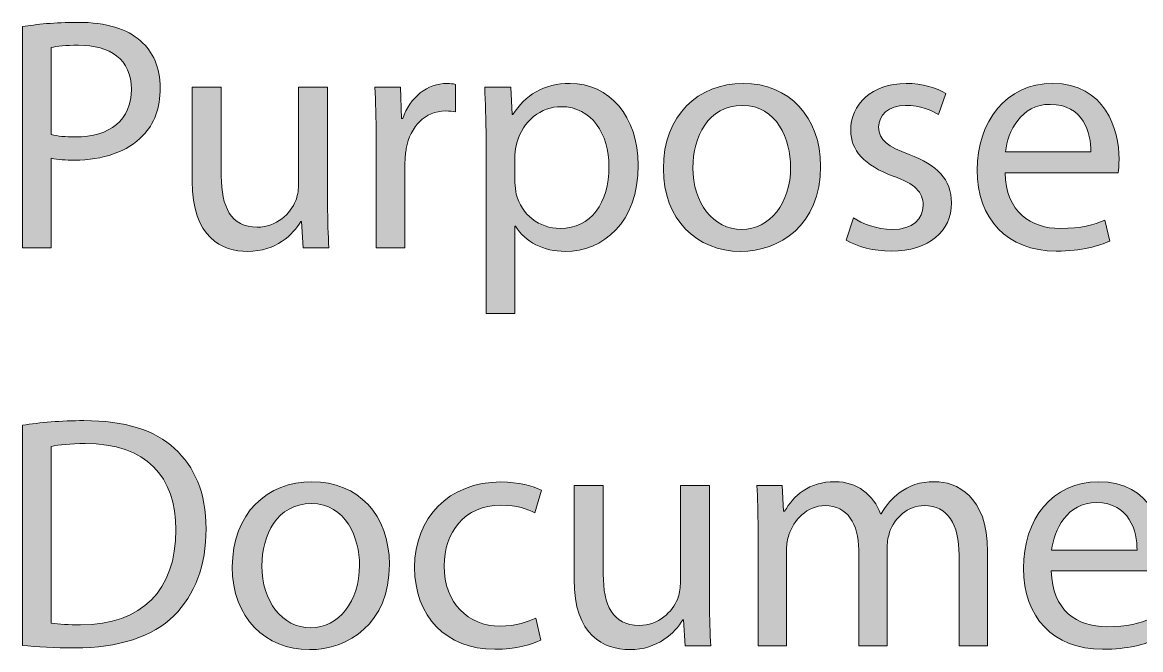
# Model space of a CAD drawing. Header units: inches. Extents: x 19 to 517, y 28 to 779.
# Drawn here: x 20.4 to 81, y 700.8 to 734.8 of the extents above; entities that cross this region are included whole.
import ezdxf

# ---------------------------------------------------------------- set-up
doc = ezdxf.new("R2010")
doc.units = ezdxf.units.IN
doc.header["$MEASUREMENT"] = 0
doc.layers.add('Layer 1', color=7, linetype='Continuous')

# ---------------------------------------------------------------- blocks, each defined once
blk = doc.blocks.new('block 791')
at = {"layer": 'Layer 1', "lineweight": 0}
blk.add_open_spline([(20.416, 734.592), (21.172, 734.718), (22.162, 734.826), (23.423, 734.826), (24.971, 734.826), (26.106, 734.466), (26.826, 733.817), (27.492, 733.241), (27.888, 732.359), (27.888, 731.279), (27.888, 730.18), (27.564, 729.316), (26.952, 728.686), (26.124, 727.804), (24.773, 727.354), (23.243, 727.354), (22.775, 727.354), (22.342, 727.372), (21.983, 727.461), (21.983, 727.461), (21.983, 722.6), (21.983, 722.6), (21.983, 722.6), (20.416, 722.6), (20.416, 722.6), (20.416, 722.6), (20.416, 734.592), (20.416, 734.592)], degree=3, knots=[0, 0, 0, 0, 1, 1, 1, 2, 2, 2, 3, 3, 3, 4, 4, 4, 5, 5, 5, 6, 6, 6, 7, 7, 7, 8, 8, 8, 9, 9, 9, 9], dxfattribs=at)
blk = doc.blocks.new('block 792')
at = {"layer": 'Layer 1', "lineweight": 0}
blk.add_open_spline([(21.983, 728.74), (22.324, 728.65), (22.756, 728.614), (23.279, 728.614), (25.17, 728.614), (26.322, 729.532), (26.322, 731.207), (26.322, 732.809), (25.187, 733.583), (23.459, 733.583), (22.775, 733.583), (22.253, 733.529), (21.983, 733.458), (21.983, 733.458), (21.983, 728.74), (21.983, 728.74)], degree=3, knots=[0, 0, 0, 0, 1, 1, 1, 2, 2, 2, 3, 3, 3, 4, 4, 4, 5, 5, 5, 5], dxfattribs=at)
blk = doc.blocks.new('block 793')
at = {"layer": 'Layer 1', "true_color": 0x231f20}
h = blk.add_hatch(color=250, dxfattribs=at)
h.dxf.hatch_style = 2
edge = h.paths.add_edge_path()
edge.add_spline(control_points=[(20.416, 734.592), (21.172, 734.718), (22.162, 734.826), (23.423, 734.826), (24.971, 734.826), (26.106, 734.466), (26.826, 733.817), (27.492, 733.241), (27.888, 732.359), (27.888, 731.279), (27.888, 730.18), (27.564, 729.316), (26.952, 728.686), (26.124, 727.804), (24.773, 727.354), (23.243, 727.354), (22.775, 727.354), (22.342, 727.372), (21.983, 727.461), (21.983, 727.461), (21.983, 722.6), (21.983, 722.6), (21.983, 722.6), (20.416, 722.6), (20.416, 722.6), (20.416, 722.6), (20.416, 734.592), (20.416, 734.592)], knot_values=[0, 0, 0, 0, 1, 1, 1, 2, 2, 2, 3, 3, 3, 4, 4, 4, 5, 5, 5, 6, 6, 6, 7, 7, 7, 8, 8, 8, 9, 9, 9, 9], degree=3, periodic=1)
edge = h.paths.add_edge_path()
edge.add_spline(control_points=[(21.983, 728.74), (22.324, 728.65), (22.756, 728.614), (23.279, 728.614), (25.17, 728.614), (26.322, 729.532), (26.322, 731.207), (26.322, 732.809), (25.187, 733.583), (23.459, 733.583), (22.775, 733.583), (22.253, 733.529), (21.983, 733.458), (21.983, 733.458), (21.983, 728.74), (21.983, 728.74)], knot_values=[0, 0, 0, 0, 1, 1, 1, 2, 2, 2, 3, 3, 3, 4, 4, 4, 5, 5, 5, 5], degree=3, periodic=1)
at = {"layer": 'Layer 1', "lineweight": 0}
for points, knots in [([(20.416, 734.592), (21.172, 734.718), (22.162, 734.826), (23.423, 734.826), (24.971, 734.826), (26.106, 734.466), (26.826, 733.817), (27.492, 733.241), (27.888, 732.359), (27.888, 731.279), (27.888, 730.18), (27.564, 729.316), (26.952, 728.686), (26.124, 727.804), (24.773, 727.354), (23.243, 727.354), (22.775, 727.354), (22.342, 727.372), (21.983, 727.461), (21.983, 727.461), (21.983, 722.6), (21.983, 722.6), (21.983, 722.6), (20.416, 722.6), (20.416, 722.6), (20.416, 722.6), (20.416, 734.592), (20.416, 734.592)], [0, 0, 0, 0, 1, 1, 1, 2, 2, 2, 3, 3, 3, 4, 4, 4, 5, 5, 5, 6, 6, 6, 7, 7, 7, 8, 8, 8, 9, 9, 9, 9]), ([(21.983, 728.74), (22.324, 728.65), (22.756, 728.614), (23.279, 728.614), (25.17, 728.614), (26.322, 729.532), (26.322, 731.207), (26.322, 732.809), (25.187, 733.583), (23.459, 733.583), (22.775, 733.583), (22.253, 733.529), (21.983, 733.458), (21.983, 733.458), (21.983, 728.74), (21.983, 728.74)], [0, 0, 0, 0, 1, 1, 1, 2, 2, 2, 3, 3, 3, 4, 4, 4, 5, 5, 5, 5])]:
    blk.add_open_spline(points, degree=3, knots=knots, dxfattribs=at)
blk = doc.blocks.new('block 794')
at = {"layer": 'Layer 1', "lineweight": 0}
blk.add_open_spline([(36.96, 724.977), (36.96, 724.077), (36.978, 723.284), (37.032, 722.6), (37.032, 722.6), (35.628, 722.6), (35.628, 722.6), (35.628, 722.6), (35.538, 724.022), (35.538, 724.022), (35.538, 724.022), (35.502, 724.022), (35.502, 724.022), (35.088, 723.32), (34.17, 722.402), (32.621, 722.402), (31.253, 722.402), (29.614, 723.158), (29.614, 726.219), (29.614, 726.219), (29.614, 731.315), (29.614, 731.315), (29.614, 731.315), (31.198, 731.315), (31.198, 731.315), (31.198, 731.315), (31.198, 726.489), (31.198, 726.489), (31.198, 724.833), (31.703, 723.716), (33.143, 723.716), (34.205, 723.716), (34.943, 724.455), (35.232, 725.157), (35.322, 725.391), (35.376, 725.679), (35.376, 725.967), (35.376, 725.967), (35.376, 731.315), (35.376, 731.315), (35.376, 731.315), (36.96, 731.315), (36.96, 731.315), (36.96, 731.315), (36.96, 724.977), (36.96, 724.977)], degree=3, knots=[0, 0, 0, 0, 1, 1, 1, 2, 2, 2, 3, 3, 3, 4, 4, 4, 5, 5, 5, 6, 6, 6, 7, 7, 7, 8, 8, 8, 9, 9, 9, 10, 10, 10, 11, 11, 11, 12, 12, 12, 13, 13, 13, 14, 14, 14, 15, 15, 15, 15], dxfattribs=at)
blk = doc.blocks.new('block 795')
at = {"layer": 'Layer 1', "true_color": 0x231f20}
h = blk.add_hatch(color=250, dxfattribs=at)
h.dxf.hatch_style = 2
edge = h.paths.add_edge_path()
edge.add_spline(control_points=[(36.96, 724.977), (36.96, 724.077), (36.978, 723.284), (37.032, 722.6), (37.032, 722.6), (35.628, 722.6), (35.628, 722.6), (35.628, 722.6), (35.538, 724.022), (35.538, 724.022), (35.538, 724.022), (35.502, 724.022), (35.502, 724.022), (35.088, 723.32), (34.17, 722.402), (32.621, 722.402), (31.253, 722.402), (29.614, 723.158), (29.614, 726.219), (29.614, 726.219), (29.614, 731.315), (29.614, 731.315), (29.614, 731.315), (31.198, 731.315), (31.198, 731.315), (31.198, 731.315), (31.198, 726.489), (31.198, 726.489), (31.198, 724.833), (31.703, 723.716), (33.143, 723.716), (34.205, 723.716), (34.943, 724.455), (35.232, 725.157), (35.322, 725.391), (35.376, 725.679), (35.376, 725.967), (35.376, 725.967), (35.376, 731.315), (35.376, 731.315), (35.376, 731.315), (36.96, 731.315), (36.96, 731.315), (36.96, 731.315), (36.96, 724.977), (36.96, 724.977)], knot_values=[0, 0, 0, 0, 1, 1, 1, 2, 2, 2, 3, 3, 3, 4, 4, 4, 5, 5, 5, 6, 6, 6, 7, 7, 7, 8, 8, 8, 9, 9, 9, 10, 10, 10, 11, 11, 11, 12, 12, 12, 13, 13, 13, 14, 14, 14, 15, 15, 15, 15], degree=3, periodic=1)
at = {"layer": 'Layer 1', "lineweight": 0}
blk.add_open_spline([(36.96, 724.977), (36.96, 724.077), (36.978, 723.284), (37.032, 722.6), (37.032, 722.6), (35.628, 722.6), (35.628, 722.6), (35.628, 722.6), (35.538, 724.022), (35.538, 724.022), (35.538, 724.022), (35.502, 724.022), (35.502, 724.022), (35.088, 723.32), (34.17, 722.402), (32.621, 722.402), (31.253, 722.402), (29.614, 723.158), (29.614, 726.219), (29.614, 726.219), (29.614, 731.315), (29.614, 731.315), (29.614, 731.315), (31.198, 731.315), (31.198, 731.315), (31.198, 731.315), (31.198, 726.489), (31.198, 726.489), (31.198, 724.833), (31.703, 723.716), (33.143, 723.716), (34.205, 723.716), (34.943, 724.455), (35.232, 725.157), (35.322, 725.391), (35.376, 725.679), (35.376, 725.967), (35.376, 725.967), (35.376, 731.315), (35.376, 731.315), (35.376, 731.315), (36.96, 731.315), (36.96, 731.315), (36.96, 731.315), (36.96, 724.977), (36.96, 724.977)], degree=3, knots=[0, 0, 0, 0, 1, 1, 1, 2, 2, 2, 3, 3, 3, 4, 4, 4, 5, 5, 5, 6, 6, 6, 7, 7, 7, 8, 8, 8, 9, 9, 9, 10, 10, 10, 11, 11, 11, 12, 12, 12, 13, 13, 13, 14, 14, 14, 15, 15, 15, 15], dxfattribs=at)
blk = doc.blocks.new('block 796')
at = {"layer": 'Layer 1', "lineweight": 0}
blk.add_open_spline([(39.586, 728.596), (39.586, 729.622), (39.568, 730.504), (39.514, 731.315), (39.514, 731.315), (40.901, 731.315), (40.901, 731.315), (40.901, 731.315), (40.954, 729.604), (40.954, 729.604), (40.954, 729.604), (41.027, 729.604), (41.027, 729.604), (41.423, 730.774), (42.377, 731.513), (43.439, 731.513), (43.619, 731.513), (43.745, 731.495), (43.889, 731.458), (43.889, 731.458), (43.889, 729.964), (43.889, 729.964), (43.727, 730), (43.565, 730.018), (43.349, 730.018), (42.233, 730.018), (41.441, 729.172), (41.224, 727.984), (41.189, 727.768), (41.152, 727.516), (41.152, 727.246), (41.152, 727.246), (41.152, 722.6), (41.152, 722.6), (41.152, 722.6), (39.586, 722.6), (39.586, 722.6), (39.586, 722.6), (39.586, 728.596), (39.586, 728.596)], degree=3, knots=[0, 0, 0, 0, 1, 1, 1, 2, 2, 2, 3, 3, 3, 4, 4, 4, 5, 5, 5, 6, 6, 6, 7, 7, 7, 8, 8, 8, 9, 9, 9, 10, 10, 10, 11, 11, 11, 12, 12, 12, 13, 13, 13, 13], dxfattribs=at)
blk = doc.blocks.new('block 797')
at = {"layer": 'Layer 1', "true_color": 0x231f20}
h = blk.add_hatch(color=250, dxfattribs=at)
h.dxf.hatch_style = 2
edge = h.paths.add_edge_path()
edge.add_spline(control_points=[(39.586, 728.596), (39.586, 729.622), (39.568, 730.504), (39.514, 731.315), (39.514, 731.315), (40.901, 731.315), (40.901, 731.315), (40.901, 731.315), (40.954, 729.604), (40.954, 729.604), (40.954, 729.604), (41.027, 729.604), (41.027, 729.604), (41.423, 730.774), (42.377, 731.513), (43.439, 731.513), (43.619, 731.513), (43.745, 731.495), (43.889, 731.458), (43.889, 731.458), (43.889, 729.964), (43.889, 729.964), (43.727, 730), (43.565, 730.018), (43.349, 730.018), (42.233, 730.018), (41.441, 729.172), (41.224, 727.984), (41.189, 727.768), (41.152, 727.516), (41.152, 727.246), (41.152, 727.246), (41.152, 722.6), (41.152, 722.6), (41.152, 722.6), (39.586, 722.6), (39.586, 722.6), (39.586, 722.6), (39.586, 728.596), (39.586, 728.596)], knot_values=[0, 0, 0, 0, 1, 1, 1, 2, 2, 2, 3, 3, 3, 4, 4, 4, 5, 5, 5, 6, 6, 6, 7, 7, 7, 8, 8, 8, 9, 9, 9, 10, 10, 10, 11, 11, 11, 12, 12, 12, 13, 13, 13, 13], degree=3, periodic=1)
at = {"layer": 'Layer 1', "lineweight": 0}
blk.add_open_spline([(39.586, 728.596), (39.586, 729.622), (39.568, 730.504), (39.514, 731.315), (39.514, 731.315), (40.901, 731.315), (40.901, 731.315), (40.901, 731.315), (40.954, 729.604), (40.954, 729.604), (40.954, 729.604), (41.027, 729.604), (41.027, 729.604), (41.423, 730.774), (42.377, 731.513), (43.439, 731.513), (43.619, 731.513), (43.745, 731.495), (43.889, 731.458), (43.889, 731.458), (43.889, 729.964), (43.889, 729.964), (43.727, 730), (43.565, 730.018), (43.349, 730.018), (42.233, 730.018), (41.441, 729.172), (41.224, 727.984), (41.189, 727.768), (41.152, 727.516), (41.152, 727.246), (41.152, 727.246), (41.152, 722.6), (41.152, 722.6), (41.152, 722.6), (39.586, 722.6), (39.586, 722.6), (39.586, 722.6), (39.586, 728.596), (39.586, 728.596)], degree=3, knots=[0, 0, 0, 0, 1, 1, 1, 2, 2, 2, 3, 3, 3, 4, 4, 4, 5, 5, 5, 6, 6, 6, 7, 7, 7, 8, 8, 8, 9, 9, 9, 10, 10, 10, 11, 11, 11, 12, 12, 12, 13, 13, 13, 13], dxfattribs=at)
blk = doc.blocks.new('block 798')
at = {"layer": 'Layer 1', "lineweight": 0}
blk.add_open_spline([(45.544, 728.47), (45.544, 729.586), (45.507, 730.486), (45.471, 731.315), (45.471, 731.315), (46.894, 731.315), (46.894, 731.315), (46.894, 731.315), (46.966, 729.82), (46.966, 729.82), (46.966, 729.82), (47.002, 729.82), (47.002, 729.82), (47.65, 730.882), (48.676, 731.513), (50.099, 731.513), (52.206, 731.513), (53.79, 729.73), (53.79, 727.083), (53.79, 723.951), (51.881, 722.402), (49.829, 722.402), (48.676, 722.402), (47.668, 722.906), (47.146, 723.77), (47.146, 723.77), (47.11, 723.77), (47.11, 723.77), (47.11, 723.77), (47.11, 719.035), (47.11, 719.035), (47.11, 719.035), (45.544, 719.035), (45.544, 719.035), (45.544, 719.035), (45.544, 728.47), (45.544, 728.47)], degree=3, knots=[0, 0, 0, 0, 1, 1, 1, 2, 2, 2, 3, 3, 3, 4, 4, 4, 5, 5, 5, 6, 6, 6, 7, 7, 7, 8, 8, 8, 9, 9, 9, 10, 10, 10, 11, 11, 11, 12, 12, 12, 12], dxfattribs=at)
blk = doc.blocks.new('block 799')
at = {"layer": 'Layer 1', "lineweight": 0}
blk.add_open_spline([(47.11, 726.147), (47.11, 725.913), (47.146, 725.697), (47.182, 725.499), (47.47, 724.401), (48.424, 723.645), (49.559, 723.645), (51.233, 723.645), (52.206, 725.013), (52.206, 727.011), (52.206, 728.758), (51.287, 730.252), (49.613, 730.252), (48.532, 730.252), (47.524, 729.478), (47.218, 728.29), (47.164, 728.092), (47.11, 727.858), (47.11, 727.642), (47.11, 727.642), (47.11, 726.147), (47.11, 726.147)], degree=3, knots=[0, 0, 0, 0, 1, 1, 1, 2, 2, 2, 3, 3, 3, 4, 4, 4, 5, 5, 5, 6, 6, 6, 7, 7, 7, 7], dxfattribs=at)
blk = doc.blocks.new('block 800')
at = {"layer": 'Layer 1', "true_color": 0x231f20}
h = blk.add_hatch(color=250, dxfattribs=at)
h.dxf.hatch_style = 2
edge = h.paths.add_edge_path()
edge.add_spline(control_points=[(45.544, 728.47), (45.544, 729.586), (45.507, 730.486), (45.471, 731.315), (45.471, 731.315), (46.894, 731.315), (46.894, 731.315), (46.894, 731.315), (46.966, 729.82), (46.966, 729.82), (46.966, 729.82), (47.002, 729.82), (47.002, 729.82), (47.65, 730.882), (48.676, 731.513), (50.099, 731.513), (52.206, 731.513), (53.79, 729.73), (53.79, 727.083), (53.79, 723.951), (51.881, 722.402), (49.829, 722.402), (48.676, 722.402), (47.668, 722.906), (47.146, 723.77), (47.146, 723.77), (47.11, 723.77), (47.11, 723.77), (47.11, 723.77), (47.11, 719.035), (47.11, 719.035), (47.11, 719.035), (45.544, 719.035), (45.544, 719.035), (45.544, 719.035), (45.544, 728.47), (45.544, 728.47)], knot_values=[0, 0, 0, 0, 1, 1, 1, 2, 2, 2, 3, 3, 3, 4, 4, 4, 5, 5, 5, 6, 6, 6, 7, 7, 7, 8, 8, 8, 9, 9, 9, 10, 10, 10, 11, 11, 11, 12, 12, 12, 12], degree=3, periodic=1)
edge = h.paths.add_edge_path()
edge.add_spline(control_points=[(47.11, 726.147), (47.11, 725.913), (47.146, 725.697), (47.182, 725.499), (47.47, 724.401), (48.424, 723.645), (49.559, 723.645), (51.233, 723.645), (52.206, 725.013), (52.206, 727.011), (52.206, 728.758), (51.287, 730.252), (49.613, 730.252), (48.532, 730.252), (47.524, 729.478), (47.218, 728.29), (47.164, 728.092), (47.11, 727.858), (47.11, 727.642), (47.11, 727.642), (47.11, 726.147), (47.11, 726.147)], knot_values=[0, 0, 0, 0, 1, 1, 1, 2, 2, 2, 3, 3, 3, 4, 4, 4, 5, 5, 5, 6, 6, 6, 7, 7, 7, 7], degree=3, periodic=1)
at = {"layer": 'Layer 1', "lineweight": 0}
for points, knots in [([(45.544, 728.47), (45.544, 729.586), (45.507, 730.486), (45.471, 731.315), (45.471, 731.315), (46.894, 731.315), (46.894, 731.315), (46.894, 731.315), (46.966, 729.82), (46.966, 729.82), (46.966, 729.82), (47.002, 729.82), (47.002, 729.82), (47.65, 730.882), (48.676, 731.513), (50.099, 731.513), (52.206, 731.513), (53.79, 729.73), (53.79, 727.083), (53.79, 723.951), (51.881, 722.402), (49.829, 722.402), (48.676, 722.402), (47.668, 722.906), (47.146, 723.77), (47.146, 723.77), (47.11, 723.77), (47.11, 723.77), (47.11, 723.77), (47.11, 719.035), (47.11, 719.035), (47.11, 719.035), (45.544, 719.035), (45.544, 719.035), (45.544, 719.035), (45.544, 728.47), (45.544, 728.47)], [0, 0, 0, 0, 1, 1, 1, 2, 2, 2, 3, 3, 3, 4, 4, 4, 5, 5, 5, 6, 6, 6, 7, 7, 7, 8, 8, 8, 9, 9, 9, 10, 10, 10, 11, 11, 11, 12, 12, 12, 12]), ([(47.11, 726.147), (47.11, 725.913), (47.146, 725.697), (47.182, 725.499), (47.47, 724.401), (48.424, 723.645), (49.559, 723.645), (51.233, 723.645), (52.206, 725.013), (52.206, 727.011), (52.206, 728.758), (51.287, 730.252), (49.613, 730.252), (48.532, 730.252), (47.524, 729.478), (47.218, 728.29), (47.164, 728.092), (47.11, 727.858), (47.11, 727.642), (47.11, 727.642), (47.11, 726.147), (47.11, 726.147)], [0, 0, 0, 0, 1, 1, 1, 2, 2, 2, 3, 3, 3, 4, 4, 4, 5, 5, 5, 6, 6, 6, 7, 7, 7, 7])]:
    blk.add_open_spline(points, degree=3, knots=knots, dxfattribs=at)
blk = doc.blocks.new('block 801')
at = {"layer": 'Layer 1', "lineweight": 0}
blk.add_open_spline([(63.672, 727.029), (63.672, 723.807), (61.439, 722.402), (59.332, 722.402), (56.974, 722.402), (55.155, 724.13), (55.155, 726.885), (55.155, 729.802), (57.064, 731.513), (59.476, 731.513), (61.979, 731.513), (63.672, 729.694), (63.672, 727.029)], degree=3, knots=[0, 0, 0, 0, 1, 1, 1, 2, 2, 2, 3, 3, 3, 4, 4, 4, 4], dxfattribs=at)
blk = doc.blocks.new('block 802')
at = {"layer": 'Layer 1', "lineweight": 0}
blk.add_open_spline([(56.757, 726.939), (56.757, 725.031), (57.856, 723.59), (59.404, 723.59), (60.917, 723.59), (62.051, 725.013), (62.051, 726.976), (62.051, 728.452), (61.313, 730.324), (59.44, 730.324), (57.568, 730.324), (56.757, 728.596), (56.757, 726.939)], degree=3, knots=[0, 0, 0, 0, 1, 1, 1, 2, 2, 2, 3, 3, 3, 4, 4, 4, 4], dxfattribs=at)
blk = doc.blocks.new('block 803')
at = {"layer": 'Layer 1', "true_color": 0x231f20}
h = blk.add_hatch(color=250, dxfattribs=at)
h.dxf.hatch_style = 2
edge = h.paths.add_edge_path()
edge.add_spline(control_points=[(63.672, 727.029), (63.672, 723.807), (61.439, 722.402), (59.332, 722.402), (56.974, 722.402), (55.155, 724.13), (55.155, 726.885), (55.155, 729.802), (57.064, 731.513), (59.476, 731.513), (61.979, 731.513), (63.672, 729.694), (63.672, 727.029)], knot_values=[0, 0, 0, 0, 1, 1, 1, 2, 2, 2, 3, 3, 3, 4, 4, 4, 4], degree=3, periodic=1)
edge = h.paths.add_edge_path()
edge.add_spline(control_points=[(56.757, 726.939), (56.757, 725.031), (57.856, 723.59), (59.404, 723.59), (60.917, 723.59), (62.051, 725.013), (62.051, 726.976), (62.051, 728.452), (61.313, 730.324), (59.44, 730.324), (57.568, 730.324), (56.757, 728.596), (56.757, 726.939)], knot_values=[0, 0, 0, 0, 1, 1, 1, 2, 2, 2, 3, 3, 3, 4, 4, 4, 4], degree=3, periodic=1)
at = {"layer": 'Layer 1', "lineweight": 0}
for points in [[(63.672, 727.029), (63.672, 723.807), (61.439, 722.402), (59.332, 722.402), (56.974, 722.402), (55.155, 724.13), (55.155, 726.885), (55.155, 729.802), (57.064, 731.513), (59.476, 731.513), (61.979, 731.513), (63.672, 729.694), (63.672, 727.029)], [(56.757, 726.939), (56.757, 725.031), (57.856, 723.59), (59.404, 723.59), (60.917, 723.59), (62.051, 725.013), (62.051, 726.976), (62.051, 728.452), (61.313, 730.324), (59.44, 730.324), (57.568, 730.324), (56.757, 728.596), (56.757, 726.939)]]:
    blk.add_open_spline(points, degree=3, knots=[0, 0, 0, 0, 1, 1, 1, 2, 2, 2, 3, 3, 3, 4, 4, 4, 4], dxfattribs=at)
blk = doc.blocks.new('block 804')
at = {"layer": 'Layer 1', "lineweight": 0}
blk.add_open_spline([(65.451, 724.221), (65.919, 723.915), (66.747, 723.59), (67.54, 723.59), (68.692, 723.59), (69.232, 724.166), (69.232, 724.887), (69.232, 725.643), (68.782, 726.057), (67.611, 726.489), (66.045, 727.047), (65.307, 727.912), (65.307, 728.956), (65.307, 730.36), (66.441, 731.513), (68.314, 731.513), (69.196, 731.513), (69.97, 731.261), (70.457, 730.973), (70.457, 730.973), (70.06, 729.82), (70.06, 729.82), (69.718, 730.036), (69.088, 730.324), (68.278, 730.324), (67.341, 730.324), (66.819, 729.784), (66.819, 729.136), (66.819, 728.416), (67.341, 728.092), (68.476, 727.66), (69.988, 727.083), (70.762, 726.327), (70.762, 725.031), (70.762, 723.5), (69.574, 722.42), (67.504, 722.42), (66.549, 722.42), (65.667, 722.654), (65.055, 723.014), (65.055, 723.014), (65.451, 724.221), (65.451, 724.221)], degree=3, knots=[0, 0, 0, 0, 1, 1, 1, 2, 2, 2, 3, 3, 3, 4, 4, 4, 5, 5, 5, 6, 6, 6, 7, 7, 7, 8, 8, 8, 9, 9, 9, 10, 10, 10, 11, 11, 11, 12, 12, 12, 13, 13, 13, 14, 14, 14, 14], dxfattribs=at)
blk = doc.blocks.new('block 805')
at = {"layer": 'Layer 1', "true_color": 0x231f20}
h = blk.add_hatch(color=250, dxfattribs=at)
h.dxf.hatch_style = 2
edge = h.paths.add_edge_path()
edge.add_spline(control_points=[(65.451, 724.221), (65.919, 723.915), (66.747, 723.59), (67.54, 723.59), (68.692, 723.59), (69.232, 724.166), (69.232, 724.887), (69.232, 725.643), (68.782, 726.057), (67.611, 726.489), (66.045, 727.047), (65.307, 727.912), (65.307, 728.956), (65.307, 730.36), (66.441, 731.513), (68.314, 731.513), (69.196, 731.513), (69.97, 731.261), (70.457, 730.973), (70.457, 730.973), (70.06, 729.82), (70.06, 729.82), (69.718, 730.036), (69.088, 730.324), (68.278, 730.324), (67.341, 730.324), (66.819, 729.784), (66.819, 729.136), (66.819, 728.416), (67.341, 728.092), (68.476, 727.66), (69.988, 727.083), (70.762, 726.327), (70.762, 725.031), (70.762, 723.5), (69.574, 722.42), (67.504, 722.42), (66.549, 722.42), (65.667, 722.654), (65.055, 723.014), (65.055, 723.014), (65.451, 724.221), (65.451, 724.221)], knot_values=[0, 0, 0, 0, 1, 1, 1, 2, 2, 2, 3, 3, 3, 4, 4, 4, 5, 5, 5, 6, 6, 6, 7, 7, 7, 8, 8, 8, 9, 9, 9, 10, 10, 10, 11, 11, 11, 12, 12, 12, 13, 13, 13, 14, 14, 14, 14], degree=3, periodic=1)
at = {"layer": 'Layer 1', "lineweight": 0}
blk.add_open_spline([(65.451, 724.221), (65.919, 723.915), (66.747, 723.59), (67.54, 723.59), (68.692, 723.59), (69.232, 724.166), (69.232, 724.887), (69.232, 725.643), (68.782, 726.057), (67.611, 726.489), (66.045, 727.047), (65.307, 727.912), (65.307, 728.956), (65.307, 730.36), (66.441, 731.513), (68.314, 731.513), (69.196, 731.513), (69.97, 731.261), (70.457, 730.973), (70.457, 730.973), (70.06, 729.82), (70.06, 729.82), (69.718, 730.036), (69.088, 730.324), (68.278, 730.324), (67.341, 730.324), (66.819, 729.784), (66.819, 729.136), (66.819, 728.416), (67.341, 728.092), (68.476, 727.66), (69.988, 727.083), (70.762, 726.327), (70.762, 725.031), (70.762, 723.5), (69.574, 722.42), (67.504, 722.42), (66.549, 722.42), (65.667, 722.654), (65.055, 723.014), (65.055, 723.014), (65.451, 724.221), (65.451, 724.221)], degree=3, knots=[0, 0, 0, 0, 1, 1, 1, 2, 2, 2, 3, 3, 3, 4, 4, 4, 5, 5, 5, 6, 6, 6, 7, 7, 7, 8, 8, 8, 9, 9, 9, 10, 10, 10, 11, 11, 11, 12, 12, 12, 13, 13, 13, 14, 14, 14, 14], dxfattribs=at)
blk = doc.blocks.new('block 806')
at = {"layer": 'Layer 1', "lineweight": 0}
blk.add_open_spline([(73.677, 726.669), (73.714, 724.527), (75.082, 723.645), (76.666, 723.645), (77.8, 723.645), (78.485, 723.842), (79.079, 724.095), (79.079, 724.095), (79.349, 722.96), (79.349, 722.96), (78.791, 722.708), (77.837, 722.42), (76.45, 722.42), (73.767, 722.42), (72.165, 724.185), (72.165, 726.813), (72.165, 729.442), (73.714, 731.513), (76.252, 731.513), (79.097, 731.513), (79.853, 729.01), (79.853, 727.408), (79.853, 727.083), (79.817, 726.832), (79.799, 726.669), (79.799, 726.669), (73.677, 726.669), (73.677, 726.669)], degree=3, knots=[0, 0, 0, 0, 1, 1, 1, 2, 2, 2, 3, 3, 3, 4, 4, 4, 5, 5, 5, 6, 6, 6, 7, 7, 7, 8, 8, 8, 9, 9, 9, 9], dxfattribs=at)
blk = doc.blocks.new('block 807')
at = {"layer": 'Layer 1', "lineweight": 0}
blk.add_open_spline([(78.323, 727.804), (78.34, 728.812), (77.908, 730.378), (76.126, 730.378), (74.524, 730.378), (73.821, 728.902), (73.695, 727.804), (73.695, 727.804), (78.323, 727.804), (78.323, 727.804)], degree=3, knots=[0, 0, 0, 0, 1, 1, 1, 2, 2, 2, 3, 3, 3, 3], dxfattribs=at)
blk = doc.blocks.new('block 808')
at = {"layer": 'Layer 1', "true_color": 0x231f20}
h = blk.add_hatch(color=250, dxfattribs=at)
h.dxf.hatch_style = 2
edge = h.paths.add_edge_path()
edge.add_spline(control_points=[(73.677, 726.669), (73.714, 724.527), (75.082, 723.645), (76.666, 723.645), (77.8, 723.645), (78.485, 723.842), (79.079, 724.095), (79.079, 724.095), (79.349, 722.96), (79.349, 722.96), (78.791, 722.708), (77.837, 722.42), (76.45, 722.42), (73.767, 722.42), (72.165, 724.185), (72.165, 726.813), (72.165, 729.442), (73.714, 731.513), (76.252, 731.513), (79.097, 731.513), (79.853, 729.01), (79.853, 727.408), (79.853, 727.083), (79.817, 726.832), (79.799, 726.669), (79.799, 726.669), (73.677, 726.669), (73.677, 726.669)], knot_values=[0, 0, 0, 0, 1, 1, 1, 2, 2, 2, 3, 3, 3, 4, 4, 4, 5, 5, 5, 6, 6, 6, 7, 7, 7, 8, 8, 8, 9, 9, 9, 9], degree=3, periodic=1)
edge = h.paths.add_edge_path()
edge.add_spline(control_points=[(78.323, 727.804), (78.34, 728.812), (77.908, 730.378), (76.126, 730.378), (74.524, 730.378), (73.821, 728.902), (73.695, 727.804), (73.695, 727.804), (78.323, 727.804), (78.323, 727.804)], knot_values=[0, 0, 0, 0, 1, 1, 1, 2, 2, 2, 3, 3, 3, 3], degree=3, periodic=1)
at = {"layer": 'Layer 1', "lineweight": 0}
for points, knots in [([(73.677, 726.669), (73.714, 724.527), (75.082, 723.645), (76.666, 723.645), (77.8, 723.645), (78.485, 723.842), (79.079, 724.095), (79.079, 724.095), (79.349, 722.96), (79.349, 722.96), (78.791, 722.708), (77.837, 722.42), (76.45, 722.42), (73.767, 722.42), (72.165, 724.185), (72.165, 726.813), (72.165, 729.442), (73.714, 731.513), (76.252, 731.513), (79.097, 731.513), (79.853, 729.01), (79.853, 727.408), (79.853, 727.083), (79.817, 726.832), (79.799, 726.669), (79.799, 726.669), (73.677, 726.669), (73.677, 726.669)], [0, 0, 0, 0, 1, 1, 1, 2, 2, 2, 3, 3, 3, 4, 4, 4, 5, 5, 5, 6, 6, 6, 7, 7, 7, 8, 8, 8, 9, 9, 9, 9]), ([(78.323, 727.804), (78.34, 728.812), (77.908, 730.378), (76.126, 730.378), (74.524, 730.378), (73.821, 728.902), (73.695, 727.804), (73.695, 727.804), (78.323, 727.804), (78.323, 727.804)], [0, 0, 0, 0, 1, 1, 1, 2, 2, 2, 3, 3, 3, 3])]:
    blk.add_open_spline(points, degree=3, knots=knots, dxfattribs=at)
blk = doc.blocks.new('block 880')
at = {"layer": 'Layer 1', "lineweight": 0}
blk.add_open_spline([(20.416, 712.974), (21.37, 713.118), (22.505, 713.226), (23.747, 713.226), (25.998, 713.226), (27.6, 712.704), (28.662, 711.713), (29.743, 710.723), (30.373, 709.318), (30.373, 707.356), (30.373, 705.375), (29.761, 703.755), (28.627, 702.639), (27.492, 701.504), (25.619, 700.892), (23.261, 700.892), (22.144, 700.892), (21.208, 700.946), (20.416, 701.036), (20.416, 701.036), (20.416, 712.974), (20.416, 712.974)], degree=3, knots=[0, 0, 0, 0, 1, 1, 1, 2, 2, 2, 3, 3, 3, 4, 4, 4, 5, 5, 5, 6, 6, 6, 7, 7, 7, 7], dxfattribs=at)
blk = doc.blocks.new('block 881')
at = {"layer": 'Layer 1', "lineweight": 0}
blk.add_open_spline([(21.983, 702.242), (22.379, 702.17), (22.955, 702.152), (23.567, 702.152), (26.916, 702.152), (28.735, 704.025), (28.735, 707.302), (28.753, 710.165), (27.132, 711.983), (23.819, 711.983), (23.008, 711.983), (22.397, 711.911), (21.983, 711.821), (21.983, 711.821), (21.983, 702.242), (21.983, 702.242)], degree=3, knots=[0, 0, 0, 0, 1, 1, 1, 2, 2, 2, 3, 3, 3, 4, 4, 4, 5, 5, 5, 5], dxfattribs=at)
blk = doc.blocks.new('block 882')
at = {"layer": 'Layer 1', "true_color": 0x231f20}
h = blk.add_hatch(color=250, dxfattribs=at)
h.dxf.hatch_style = 2
edge = h.paths.add_edge_path()
edge.add_spline(control_points=[(20.416, 712.974), (21.37, 713.118), (22.505, 713.226), (23.747, 713.226), (25.998, 713.226), (27.6, 712.704), (28.662, 711.713), (29.743, 710.723), (30.373, 709.318), (30.373, 707.356), (30.373, 705.375), (29.761, 703.755), (28.627, 702.639), (27.492, 701.504), (25.619, 700.892), (23.261, 700.892), (22.144, 700.892), (21.208, 700.946), (20.416, 701.036), (20.416, 701.036), (20.416, 712.974), (20.416, 712.974)], knot_values=[0, 0, 0, 0, 1, 1, 1, 2, 2, 2, 3, 3, 3, 4, 4, 4, 5, 5, 5, 6, 6, 6, 7, 7, 7, 7], degree=3, periodic=1)
edge = h.paths.add_edge_path()
edge.add_spline(control_points=[(21.983, 702.242), (22.379, 702.17), (22.955, 702.152), (23.567, 702.152), (26.916, 702.152), (28.735, 704.025), (28.735, 707.302), (28.753, 710.165), (27.132, 711.983), (23.819, 711.983), (23.008, 711.983), (22.397, 711.911), (21.983, 711.821), (21.983, 711.821), (21.983, 702.242), (21.983, 702.242)], knot_values=[0, 0, 0, 0, 1, 1, 1, 2, 2, 2, 3, 3, 3, 4, 4, 4, 5, 5, 5, 5], degree=3, periodic=1)
at = {"layer": 'Layer 1', "lineweight": 0}
for points, knots in [([(20.416, 712.974), (21.37, 713.118), (22.505, 713.226), (23.747, 713.226), (25.998, 713.226), (27.6, 712.704), (28.662, 711.713), (29.743, 710.723), (30.373, 709.318), (30.373, 707.356), (30.373, 705.375), (29.761, 703.755), (28.627, 702.639), (27.492, 701.504), (25.619, 700.892), (23.261, 700.892), (22.144, 700.892), (21.208, 700.946), (20.416, 701.036), (20.416, 701.036), (20.416, 712.974), (20.416, 712.974)], [0, 0, 0, 0, 1, 1, 1, 2, 2, 2, 3, 3, 3, 4, 4, 4, 5, 5, 5, 6, 6, 6, 7, 7, 7, 7]), ([(21.983, 702.242), (22.379, 702.17), (22.955, 702.152), (23.567, 702.152), (26.916, 702.152), (28.735, 704.025), (28.735, 707.302), (28.753, 710.165), (27.132, 711.983), (23.819, 711.983), (23.008, 711.983), (22.397, 711.911), (21.983, 711.821), (21.983, 711.821), (21.983, 702.242), (21.983, 702.242)], [0, 0, 0, 0, 1, 1, 1, 2, 2, 2, 3, 3, 3, 4, 4, 4, 5, 5, 5, 5])]:
    blk.add_open_spline(points, degree=3, knots=knots, dxfattribs=at)
blk = doc.blocks.new('block 883')
at = {"layer": 'Layer 1', "lineweight": 0}
blk.add_open_spline([(40.308, 705.429), (40.308, 702.207), (38.075, 700.802), (35.968, 700.802), (33.61, 700.802), (31.791, 702.53), (31.791, 705.285), (31.791, 708.202), (33.7, 709.913), (36.112, 709.913), (38.615, 709.913), (40.308, 708.094), (40.308, 705.429)], degree=3, knots=[0, 0, 0, 0, 1, 1, 1, 2, 2, 2, 3, 3, 3, 4, 4, 4, 4], dxfattribs=at)
blk = doc.blocks.new('block 884')
at = {"layer": 'Layer 1', "lineweight": 0}
blk.add_open_spline([(33.394, 705.339), (33.394, 703.431), (34.492, 701.99), (36.041, 701.99), (37.553, 701.99), (38.687, 703.413), (38.687, 705.375), (38.687, 706.852), (37.949, 708.724), (36.077, 708.724), (34.204, 708.724), (33.394, 706.996), (33.394, 705.339)], degree=3, knots=[0, 0, 0, 0, 1, 1, 1, 2, 2, 2, 3, 3, 3, 4, 4, 4, 4], dxfattribs=at)
blk = doc.blocks.new('block 885')
at = {"layer": 'Layer 1', "true_color": 0x231f20}
h = blk.add_hatch(color=250, dxfattribs=at)
h.dxf.hatch_style = 2
edge = h.paths.add_edge_path()
edge.add_spline(control_points=[(40.308, 705.429), (40.308, 702.207), (38.075, 700.802), (35.968, 700.802), (33.61, 700.802), (31.791, 702.53), (31.791, 705.285), (31.791, 708.202), (33.7, 709.913), (36.112, 709.913), (38.615, 709.913), (40.308, 708.094), (40.308, 705.429)], knot_values=[0, 0, 0, 0, 1, 1, 1, 2, 2, 2, 3, 3, 3, 4, 4, 4, 4], degree=3, periodic=1)
edge = h.paths.add_edge_path()
edge.add_spline(control_points=[(33.394, 705.339), (33.394, 703.431), (34.492, 701.99), (36.041, 701.99), (37.553, 701.99), (38.687, 703.413), (38.687, 705.375), (38.687, 706.852), (37.949, 708.724), (36.077, 708.724), (34.204, 708.724), (33.394, 706.996), (33.394, 705.339)], knot_values=[0, 0, 0, 0, 1, 1, 1, 2, 2, 2, 3, 3, 3, 4, 4, 4, 4], degree=3, periodic=1)
at = {"layer": 'Layer 1', "lineweight": 0}
for points in [[(40.308, 705.429), (40.308, 702.207), (38.075, 700.802), (35.968, 700.802), (33.61, 700.802), (31.791, 702.53), (31.791, 705.285), (31.791, 708.202), (33.7, 709.913), (36.112, 709.913), (38.615, 709.913), (40.308, 708.094), (40.308, 705.429)], [(33.394, 705.339), (33.394, 703.431), (34.492, 701.99), (36.041, 701.99), (37.553, 701.99), (38.687, 703.413), (38.687, 705.375), (38.687, 706.852), (37.949, 708.724), (36.077, 708.724), (34.204, 708.724), (33.394, 706.996), (33.394, 705.339)]]:
    blk.add_open_spline(points, degree=3, knots=[0, 0, 0, 0, 1, 1, 1, 2, 2, 2, 3, 3, 3, 4, 4, 4, 4], dxfattribs=at)
blk = doc.blocks.new('block 886')
at = {"layer": 'Layer 1', "lineweight": 0}
blk.add_open_spline([(48.515, 701.324), (48.101, 701.108), (47.183, 700.82), (46.012, 700.82), (43.383, 700.82), (41.673, 702.603), (41.673, 705.267), (41.673, 707.95), (43.509, 709.895), (46.355, 709.895), (47.291, 709.895), (48.119, 709.661), (48.551, 709.444), (48.551, 709.444), (48.191, 708.22), (48.191, 708.22), (47.813, 708.436), (47.219, 708.634), (46.355, 708.634), (44.356, 708.634), (43.276, 707.158), (43.276, 705.339), (43.276, 703.323), (44.572, 702.081), (46.3, 702.081), (47.201, 702.081), (47.795, 702.314), (48.245, 702.512), (48.245, 702.512), (48.515, 701.324), (48.515, 701.324)], degree=3, knots=[0, 0, 0, 0, 1, 1, 1, 2, 2, 2, 3, 3, 3, 4, 4, 4, 5, 5, 5, 6, 6, 6, 7, 7, 7, 8, 8, 8, 9, 9, 9, 10, 10, 10, 10], dxfattribs=at)
blk = doc.blocks.new('block 887')
at = {"layer": 'Layer 1', "true_color": 0x231f20}
h = blk.add_hatch(color=250, dxfattribs=at)
h.dxf.hatch_style = 2
edge = h.paths.add_edge_path()
edge.add_spline(control_points=[(48.515, 701.324), (48.101, 701.108), (47.183, 700.82), (46.012, 700.82), (43.383, 700.82), (41.673, 702.603), (41.673, 705.267), (41.673, 707.95), (43.509, 709.895), (46.355, 709.895), (47.291, 709.895), (48.119, 709.661), (48.551, 709.444), (48.551, 709.444), (48.191, 708.22), (48.191, 708.22), (47.813, 708.436), (47.219, 708.634), (46.355, 708.634), (44.356, 708.634), (43.276, 707.158), (43.276, 705.339), (43.276, 703.323), (44.572, 702.081), (46.3, 702.081), (47.201, 702.081), (47.795, 702.314), (48.245, 702.512), (48.245, 702.512), (48.515, 701.324), (48.515, 701.324)], knot_values=[0, 0, 0, 0, 1, 1, 1, 2, 2, 2, 3, 3, 3, 4, 4, 4, 5, 5, 5, 6, 6, 6, 7, 7, 7, 8, 8, 8, 9, 9, 9, 10, 10, 10, 10], degree=3, periodic=1)
at = {"layer": 'Layer 1', "lineweight": 0}
blk.add_open_spline([(48.515, 701.324), (48.101, 701.108), (47.183, 700.82), (46.012, 700.82), (43.383, 700.82), (41.673, 702.603), (41.673, 705.267), (41.673, 707.95), (43.509, 709.895), (46.355, 709.895), (47.291, 709.895), (48.119, 709.661), (48.551, 709.444), (48.551, 709.444), (48.191, 708.22), (48.191, 708.22), (47.813, 708.436), (47.219, 708.634), (46.355, 708.634), (44.356, 708.634), (43.276, 707.158), (43.276, 705.339), (43.276, 703.323), (44.572, 702.081), (46.3, 702.081), (47.201, 702.081), (47.795, 702.314), (48.245, 702.512), (48.245, 702.512), (48.515, 701.324), (48.515, 701.324)], degree=3, knots=[0, 0, 0, 0, 1, 1, 1, 2, 2, 2, 3, 3, 3, 4, 4, 4, 5, 5, 5, 6, 6, 6, 7, 7, 7, 8, 8, 8, 9, 9, 9, 10, 10, 10, 10], dxfattribs=at)
blk = doc.blocks.new('block 888')
at = {"layer": 'Layer 1', "lineweight": 0}
blk.add_open_spline([(57.659, 703.376), (57.659, 702.477), (57.677, 701.684), (57.732, 701), (57.732, 701), (56.327, 701), (56.327, 701), (56.327, 701), (56.237, 702.422), (56.237, 702.422), (56.237, 702.422), (56.201, 702.422), (56.201, 702.422), (55.787, 701.72), (54.869, 700.802), (53.32, 700.802), (51.952, 700.802), (50.313, 701.558), (50.313, 704.619), (50.313, 704.619), (50.313, 709.714), (50.313, 709.714), (50.313, 709.714), (51.898, 709.714), (51.898, 709.714), (51.898, 709.714), (51.898, 704.889), (51.898, 704.889), (51.898, 703.233), (52.402, 702.116), (53.842, 702.116), (54.904, 702.116), (55.643, 702.854), (55.931, 703.557), (56.021, 703.791), (56.075, 704.079), (56.075, 704.367), (56.075, 704.367), (56.075, 709.714), (56.075, 709.714), (56.075, 709.714), (57.659, 709.714), (57.659, 709.714), (57.659, 709.714), (57.659, 703.376), (57.659, 703.376)], degree=3, knots=[0, 0, 0, 0, 1, 1, 1, 2, 2, 2, 3, 3, 3, 4, 4, 4, 5, 5, 5, 6, 6, 6, 7, 7, 7, 8, 8, 8, 9, 9, 9, 10, 10, 10, 11, 11, 11, 12, 12, 12, 13, 13, 13, 14, 14, 14, 15, 15, 15, 15], dxfattribs=at)
blk = doc.blocks.new('block 889')
at = {"layer": 'Layer 1', "true_color": 0x231f20}
h = blk.add_hatch(color=250, dxfattribs=at)
h.dxf.hatch_style = 2
edge = h.paths.add_edge_path()
edge.add_spline(control_points=[(57.659, 703.376), (57.659, 702.477), (57.677, 701.684), (57.732, 701), (57.732, 701), (56.327, 701), (56.327, 701), (56.327, 701), (56.237, 702.422), (56.237, 702.422), (56.237, 702.422), (56.201, 702.422), (56.201, 702.422), (55.787, 701.72), (54.869, 700.802), (53.32, 700.802), (51.952, 700.802), (50.313, 701.558), (50.313, 704.619), (50.313, 704.619), (50.313, 709.714), (50.313, 709.714), (50.313, 709.714), (51.898, 709.714), (51.898, 709.714), (51.898, 709.714), (51.898, 704.889), (51.898, 704.889), (51.898, 703.233), (52.402, 702.116), (53.842, 702.116), (54.904, 702.116), (55.643, 702.854), (55.931, 703.557), (56.021, 703.791), (56.075, 704.079), (56.075, 704.367), (56.075, 704.367), (56.075, 709.714), (56.075, 709.714), (56.075, 709.714), (57.659, 709.714), (57.659, 709.714), (57.659, 709.714), (57.659, 703.376), (57.659, 703.376)], knot_values=[0, 0, 0, 0, 1, 1, 1, 2, 2, 2, 3, 3, 3, 4, 4, 4, 5, 5, 5, 6, 6, 6, 7, 7, 7, 8, 8, 8, 9, 9, 9, 10, 10, 10, 11, 11, 11, 12, 12, 12, 13, 13, 13, 14, 14, 14, 15, 15, 15, 15], degree=3, periodic=1)
at = {"layer": 'Layer 1', "lineweight": 0}
blk.add_open_spline([(57.659, 703.376), (57.659, 702.477), (57.677, 701.684), (57.732, 701), (57.732, 701), (56.327, 701), (56.327, 701), (56.327, 701), (56.237, 702.422), (56.237, 702.422), (56.237, 702.422), (56.201, 702.422), (56.201, 702.422), (55.787, 701.72), (54.869, 700.802), (53.32, 700.802), (51.952, 700.802), (50.313, 701.558), (50.313, 704.619), (50.313, 704.619), (50.313, 709.714), (50.313, 709.714), (50.313, 709.714), (51.898, 709.714), (51.898, 709.714), (51.898, 709.714), (51.898, 704.889), (51.898, 704.889), (51.898, 703.233), (52.402, 702.116), (53.842, 702.116), (54.904, 702.116), (55.643, 702.854), (55.931, 703.557), (56.021, 703.791), (56.075, 704.079), (56.075, 704.367), (56.075, 704.367), (56.075, 709.714), (56.075, 709.714), (56.075, 709.714), (57.659, 709.714), (57.659, 709.714), (57.659, 709.714), (57.659, 703.376), (57.659, 703.376)], degree=3, knots=[0, 0, 0, 0, 1, 1, 1, 2, 2, 2, 3, 3, 3, 4, 4, 4, 5, 5, 5, 6, 6, 6, 7, 7, 7, 8, 8, 8, 9, 9, 9, 10, 10, 10, 11, 11, 11, 12, 12, 12, 13, 13, 13, 14, 14, 14, 15, 15, 15, 15], dxfattribs=at)
blk = doc.blocks.new('block 890')
at = {"layer": 'Layer 1', "lineweight": 0}
blk.add_open_spline([(60.285, 707.356), (60.285, 708.256), (60.267, 708.995), (60.213, 709.714), (60.213, 709.714), (61.6, 709.714), (61.6, 709.714), (61.6, 709.714), (61.672, 708.31), (61.672, 708.31), (61.672, 708.31), (61.726, 708.31), (61.726, 708.31), (62.212, 709.138), (63.022, 709.913), (64.463, 709.913), (65.651, 709.913), (66.551, 709.192), (66.929, 708.166), (66.929, 708.166), (66.965, 708.166), (66.965, 708.166), (67.235, 708.652), (67.577, 709.03), (67.938, 709.3), (68.46, 709.697), (69.036, 709.913), (69.864, 709.913), (71.016, 709.913), (72.727, 709.156), (72.727, 706.131), (72.727, 706.131), (72.727, 701), (72.727, 701), (72.727, 701), (71.178, 701), (71.178, 701), (71.178, 701), (71.178, 705.934), (71.178, 705.934), (71.178, 707.608), (70.566, 708.616), (69.288, 708.616), (68.388, 708.616), (67.685, 707.95), (67.415, 707.176), (67.343, 706.96), (67.289, 706.672), (67.289, 706.384), (67.289, 706.384), (67.289, 701), (67.289, 701), (67.289, 701), (65.741, 701), (65.741, 701), (65.741, 701), (65.741, 706.222), (65.741, 706.222), (65.741, 707.608), (65.129, 708.616), (63.923, 708.616), (62.932, 708.616), (62.212, 707.824), (61.96, 707.032), (61.87, 706.798), (61.834, 706.528), (61.834, 706.257), (61.834, 706.257), (61.834, 701), (61.834, 701), (61.834, 701), (60.285, 701), (60.285, 701), (60.285, 701), (60.285, 707.356), (60.285, 707.356)], degree=3, knots=[0, 0, 0, 0, 1, 1, 1, 2, 2, 2, 3, 3, 3, 4, 4, 4, 5, 5, 5, 6, 6, 6, 7, 7, 7, 8, 8, 8, 9, 9, 9, 10, 10, 10, 11, 11, 11, 12, 12, 12, 13, 13, 13, 14, 14, 14, 15, 15, 15, 16, 16, 16, 17, 17, 17, 18, 18, 18, 19, 19, 19, 20, 20, 20, 21, 21, 21, 22, 22, 22, 23, 23, 23, 24, 24, 24, 25, 25, 25, 25], dxfattribs=at)
blk = doc.blocks.new('block 891')
at = {"layer": 'Layer 1', "true_color": 0x231f20}
h = blk.add_hatch(color=250, dxfattribs=at)
h.dxf.hatch_style = 2
edge = h.paths.add_edge_path()
edge.add_spline(control_points=[(60.285, 707.356), (60.285, 708.256), (60.267, 708.995), (60.213, 709.714), (60.213, 709.714), (61.6, 709.714), (61.6, 709.714), (61.6, 709.714), (61.672, 708.31), (61.672, 708.31), (61.672, 708.31), (61.726, 708.31), (61.726, 708.31), (62.212, 709.138), (63.022, 709.913), (64.463, 709.913), (65.651, 709.913), (66.551, 709.192), (66.929, 708.166), (66.929, 708.166), (66.965, 708.166), (66.965, 708.166), (67.235, 708.652), (67.577, 709.03), (67.938, 709.3), (68.46, 709.697), (69.036, 709.913), (69.864, 709.913), (71.016, 709.913), (72.727, 709.156), (72.727, 706.131), (72.727, 706.131), (72.727, 701), (72.727, 701), (72.727, 701), (71.178, 701), (71.178, 701), (71.178, 701), (71.178, 705.934), (71.178, 705.934), (71.178, 707.608), (70.566, 708.616), (69.288, 708.616), (68.388, 708.616), (67.685, 707.95), (67.415, 707.176), (67.343, 706.96), (67.289, 706.672), (67.289, 706.384), (67.289, 706.384), (67.289, 701), (67.289, 701), (67.289, 701), (65.741, 701), (65.741, 701), (65.741, 701), (65.741, 706.222), (65.741, 706.222), (65.741, 707.608), (65.129, 708.616), (63.923, 708.616), (62.932, 708.616), (62.212, 707.824), (61.96, 707.032), (61.87, 706.798), (61.834, 706.528), (61.834, 706.257), (61.834, 706.257), (61.834, 701), (61.834, 701), (61.834, 701), (60.285, 701), (60.285, 701), (60.285, 701), (60.285, 707.356), (60.285, 707.356)], knot_values=[0, 0, 0, 0, 1, 1, 1, 2, 2, 2, 3, 3, 3, 4, 4, 4, 5, 5, 5, 6, 6, 6, 7, 7, 7, 8, 8, 8, 9, 9, 9, 10, 10, 10, 11, 11, 11, 12, 12, 12, 13, 13, 13, 14, 14, 14, 15, 15, 15, 16, 16, 16, 17, 17, 17, 18, 18, 18, 19, 19, 19, 20, 20, 20, 21, 21, 21, 22, 22, 22, 23, 23, 23, 24, 24, 24, 25, 25, 25, 25], degree=3, periodic=1)
at = {"layer": 'Layer 1', "lineweight": 0}
blk.add_open_spline([(60.285, 707.356), (60.285, 708.256), (60.267, 708.995), (60.213, 709.714), (60.213, 709.714), (61.6, 709.714), (61.6, 709.714), (61.6, 709.714), (61.672, 708.31), (61.672, 708.31), (61.672, 708.31), (61.726, 708.31), (61.726, 708.31), (62.212, 709.138), (63.022, 709.913), (64.463, 709.913), (65.651, 709.913), (66.551, 709.192), (66.929, 708.166), (66.929, 708.166), (66.965, 708.166), (66.965, 708.166), (67.235, 708.652), (67.577, 709.03), (67.938, 709.3), (68.46, 709.697), (69.036, 709.913), (69.864, 709.913), (71.016, 709.913), (72.727, 709.156), (72.727, 706.131), (72.727, 706.131), (72.727, 701), (72.727, 701), (72.727, 701), (71.178, 701), (71.178, 701), (71.178, 701), (71.178, 705.934), (71.178, 705.934), (71.178, 707.608), (70.566, 708.616), (69.288, 708.616), (68.388, 708.616), (67.685, 707.95), (67.415, 707.176), (67.343, 706.96), (67.289, 706.672), (67.289, 706.384), (67.289, 706.384), (67.289, 701), (67.289, 701), (67.289, 701), (65.741, 701), (65.741, 701), (65.741, 701), (65.741, 706.222), (65.741, 706.222), (65.741, 707.608), (65.129, 708.616), (63.923, 708.616), (62.932, 708.616), (62.212, 707.824), (61.96, 707.032), (61.87, 706.798), (61.834, 706.528), (61.834, 706.257), (61.834, 706.257), (61.834, 701), (61.834, 701), (61.834, 701), (60.285, 701), (60.285, 701), (60.285, 701), (60.285, 707.356), (60.285, 707.356)], degree=3, knots=[0, 0, 0, 0, 1, 1, 1, 2, 2, 2, 3, 3, 3, 4, 4, 4, 5, 5, 5, 6, 6, 6, 7, 7, 7, 8, 8, 8, 9, 9, 9, 10, 10, 10, 11, 11, 11, 12, 12, 12, 13, 13, 13, 14, 14, 14, 15, 15, 15, 16, 16, 16, 17, 17, 17, 18, 18, 18, 19, 19, 19, 20, 20, 20, 21, 21, 21, 22, 22, 22, 23, 23, 23, 24, 24, 24, 25, 25, 25, 25], dxfattribs=at)
blk = doc.blocks.new('block 892')
at = {"layer": 'Layer 1', "lineweight": 0}
blk.add_open_spline([(76.18, 705.069), (76.215, 702.927), (77.584, 702.044), (79.169, 702.044), (80.303, 702.044), (80.987, 702.242), (81.581, 702.495), (81.581, 702.495), (81.851, 701.36), (81.851, 701.36), (81.293, 701.108), (80.339, 700.82), (78.953, 700.82), (76.27, 700.82), (74.667, 702.584), (74.667, 705.213), (74.667, 707.842), (76.215, 709.913), (78.755, 709.913), (81.599, 709.913), (82.356, 707.41), (82.356, 705.808), (82.356, 705.483), (82.319, 705.231), (82.301, 705.069), (82.301, 705.069), (76.18, 705.069), (76.18, 705.069)], degree=3, knots=[0, 0, 0, 0, 1, 1, 1, 2, 2, 2, 3, 3, 3, 4, 4, 4, 5, 5, 5, 6, 6, 6, 7, 7, 7, 8, 8, 8, 9, 9, 9, 9], dxfattribs=at)
blk = doc.blocks.new('block 893')
at = {"layer": 'Layer 1', "lineweight": 0}
blk.add_open_spline([(80.825, 706.204), (80.843, 707.212), (80.411, 708.778), (78.629, 708.778), (77.026, 708.778), (76.324, 707.302), (76.198, 706.204), (76.198, 706.204), (80.825, 706.204), (80.825, 706.204)], degree=3, knots=[0, 0, 0, 0, 1, 1, 1, 2, 2, 2, 3, 3, 3, 3], dxfattribs=at)
blk = doc.blocks.new('block 894')
at = {"layer": 'Layer 1', "true_color": 0x231f20}
h = blk.add_hatch(color=250, dxfattribs=at)
h.dxf.hatch_style = 2
edge = h.paths.add_edge_path()
edge.add_spline(control_points=[(76.18, 705.069), (76.215, 702.927), (77.584, 702.044), (79.169, 702.044), (80.303, 702.044), (80.987, 702.242), (81.581, 702.495), (81.581, 702.495), (81.851, 701.36), (81.851, 701.36), (81.293, 701.108), (80.339, 700.82), (78.953, 700.82), (76.27, 700.82), (74.667, 702.584), (74.667, 705.213), (74.667, 707.842), (76.215, 709.913), (78.755, 709.913), (81.599, 709.913), (82.356, 707.41), (82.356, 705.808), (82.356, 705.483), (82.319, 705.231), (82.301, 705.069), (82.301, 705.069), (76.18, 705.069), (76.18, 705.069)], knot_values=[0, 0, 0, 0, 1, 1, 1, 2, 2, 2, 3, 3, 3, 4, 4, 4, 5, 5, 5, 6, 6, 6, 7, 7, 7, 8, 8, 8, 9, 9, 9, 9], degree=3, periodic=1)
edge = h.paths.add_edge_path()
edge.add_spline(control_points=[(80.825, 706.204), (80.843, 707.212), (80.411, 708.778), (78.629, 708.778), (77.026, 708.778), (76.324, 707.302), (76.198, 706.204), (76.198, 706.204), (80.825, 706.204), (80.825, 706.204)], knot_values=[0, 0, 0, 0, 1, 1, 1, 2, 2, 2, 3, 3, 3, 3], degree=3, periodic=1)
at = {"layer": 'Layer 1', "lineweight": 0}
for points, knots in [([(76.18, 705.069), (76.215, 702.927), (77.584, 702.044), (79.169, 702.044), (80.303, 702.044), (80.987, 702.242), (81.581, 702.495), (81.581, 702.495), (81.851, 701.36), (81.851, 701.36), (81.293, 701.108), (80.339, 700.82), (78.953, 700.82), (76.27, 700.82), (74.667, 702.584), (74.667, 705.213), (74.667, 707.842), (76.215, 709.913), (78.755, 709.913), (81.599, 709.913), (82.356, 707.41), (82.356, 705.808), (82.356, 705.483), (82.319, 705.231), (82.301, 705.069), (82.301, 705.069), (76.18, 705.069), (76.18, 705.069)], [0, 0, 0, 0, 1, 1, 1, 2, 2, 2, 3, 3, 3, 4, 4, 4, 5, 5, 5, 6, 6, 6, 7, 7, 7, 8, 8, 8, 9, 9, 9, 9]), ([(80.825, 706.204), (80.843, 707.212), (80.411, 708.778), (78.629, 708.778), (77.026, 708.778), (76.324, 707.302), (76.198, 706.204), (76.198, 706.204), (80.825, 706.204), (80.825, 706.204)], [0, 0, 0, 0, 1, 1, 1, 2, 2, 2, 3, 3, 3, 3])]:
    blk.add_open_spline(points, degree=3, knots=knots, dxfattribs=at)

msp = doc.modelspace()

# ---------------------------------------------------------------- block references
at = {"layer": 'Layer 1'}
for name in ['block 791', 'block 793', 'block 792', 'block 796', 'block 797', 'block 798', 'block 800', 'block 801', 'block 803', 'block 804', 'block 805', 'block 806', 'block 808', 'block 794', 'block 795', 'block 802', 'block 807', 'block 799', 'block 880', 'block 882', 'block 881', 'block 883', 'block 885', 'block 886', 'block 887', 'block 888', 'block 889', 'block 890', 'block 891', 'block 892', 'block 894', 'block 884', 'block 893']:
    msp.add_blockref(name, (0, 0), dxfattribs=at)

doc.saveas('drawing.dxf')
